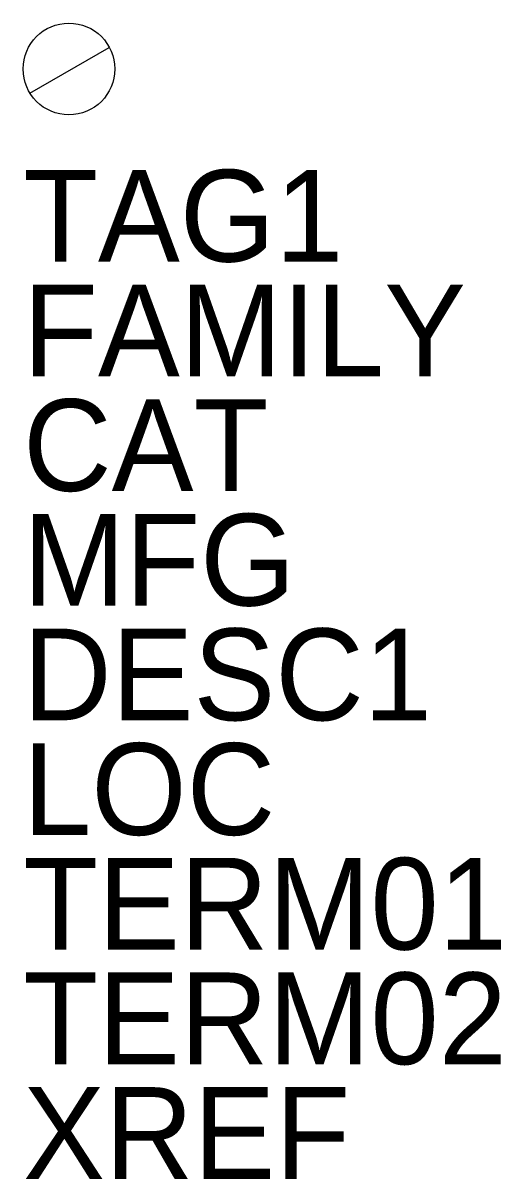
# Model space of a CAD drawing. Extents: x -0.06 to 0.59, y -1.51 to 0.06.
import ezdxf

# ---------------------------------------------------------------- set-up
doc = ezdxf.new("R2010")
doc.units = 0
doc.layers.get('0').update_dxf_attribs({"linetype": 'CONTINUOUS'})

msp = doc.modelspace()

# ---------------------------------------------------------------- linework, layer by layer
msp.add_line((-0.053945, -0.033038), (0.053945, 0.029367))
msp.add_circle((-0.000756, 0.000082), 0.0625)

# ---------------------------------------------------------------- texts
for tag, p in [('TAG1', (-0.063256, -0.262418)), ('FAMILY', (-0.063256, -0.418668)), ('CAT', (-0.063256, -0.574918)), ('MFG', (-0.063256, -0.731168)), ('DESC1', (-0.063256, -0.887418)), ('LOC', (-0.063256, -1.043668)), ('TERM01', (-0.063256, -1.199918)), ('TERM02', (-0.063256, -1.356168)), ('XREF', (-0.063256, -1.512418))]:
    msp.add_attdef(tag, p, '', height=0.125)

doc.saveas('drawing.dxf')
